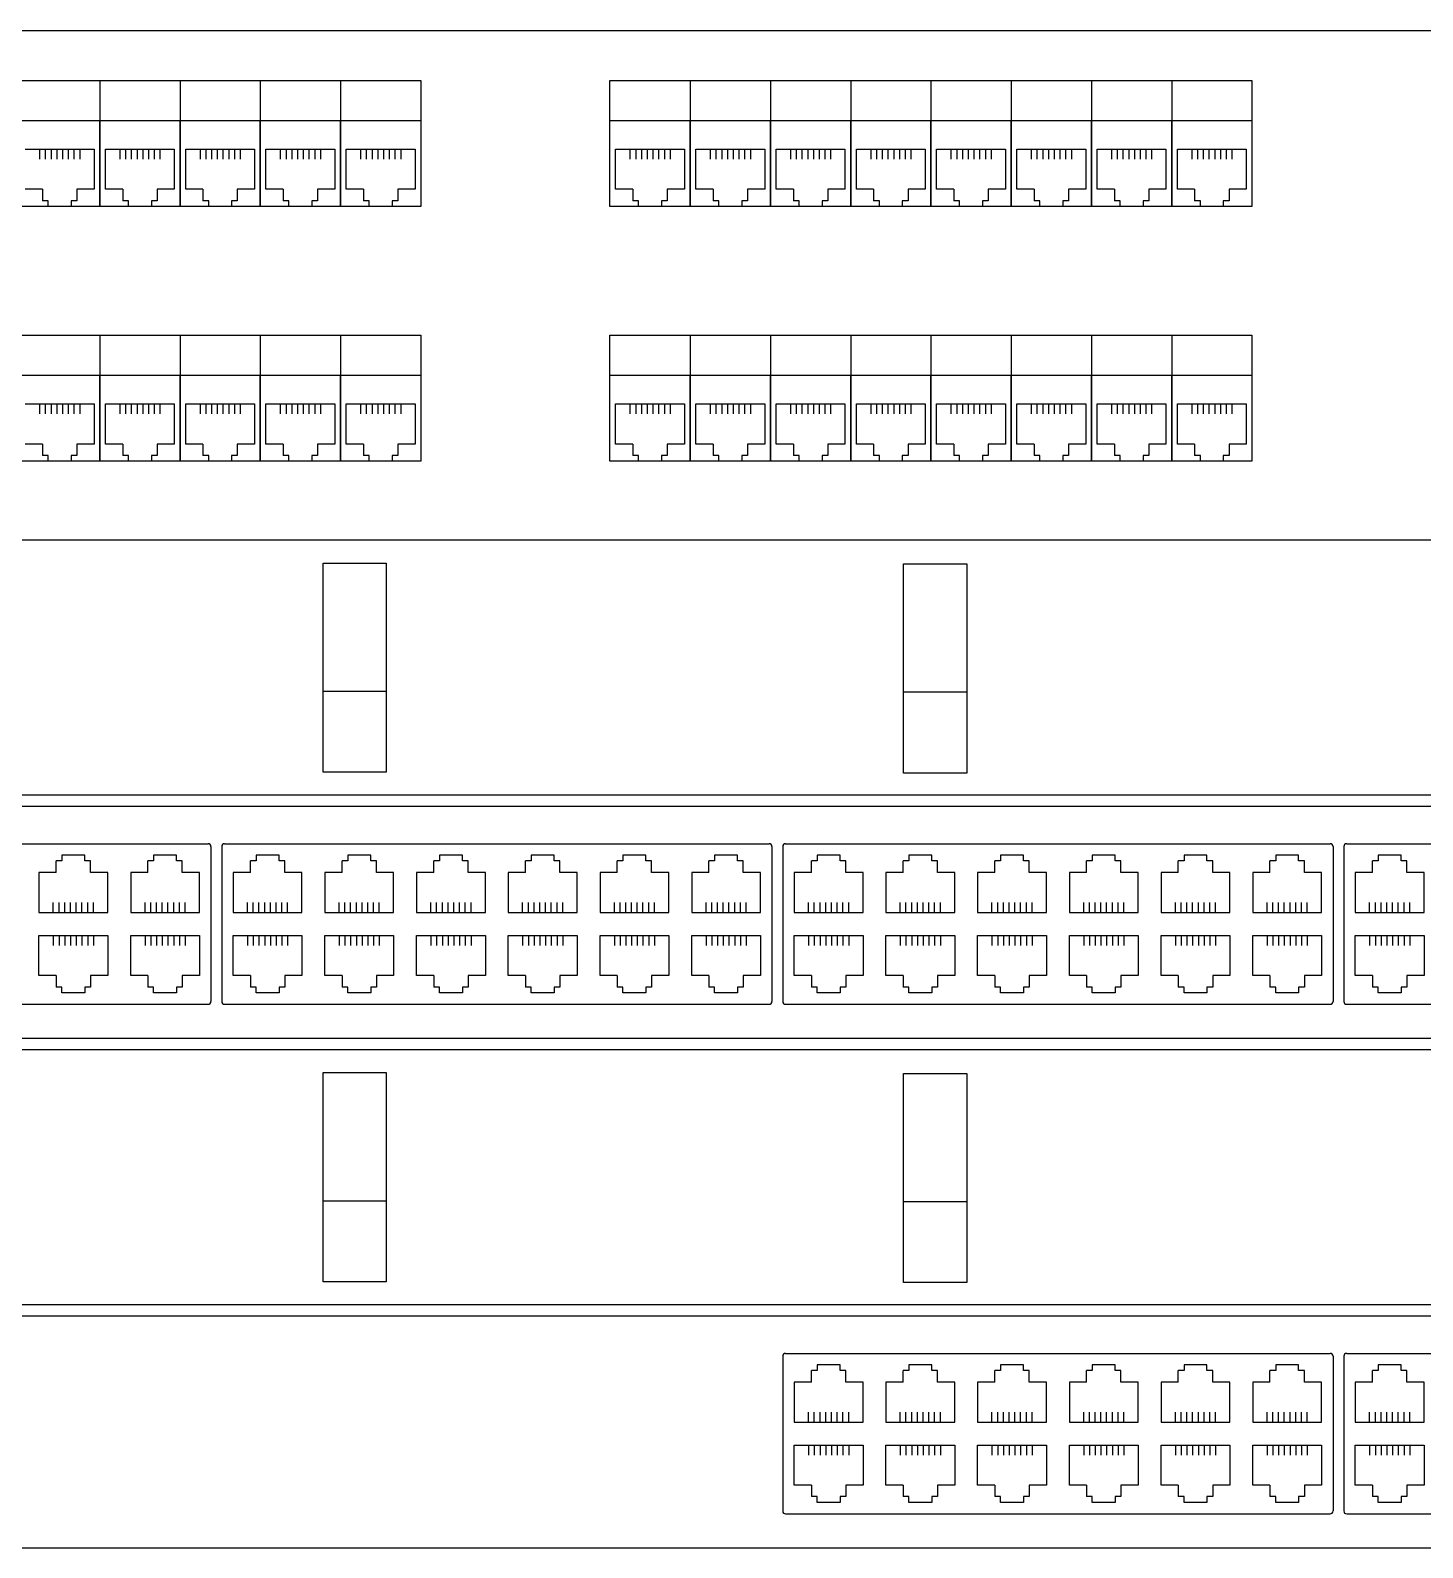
# Model space of a CAD drawing. Header units: millimetres. Extents: x -25459 to 1045457, y -66278 to 462905.
# Drawn here: x 651610 to 654038, y 42193 to 44840 of the extents above; entities that cross this region are included whole.
import ezdxf
from ezdxf.enums import TextEntityAlignment as Align

# ---------------------------------------------------------------- set-up
doc = ezdxf.new("R2010")
doc.units = ezdxf.units.MM
doc.styles.add('ISOCPEUR', font='isocpeui.ttf', dxfattribs={"height": 250})

# ---------------------------------------------------------------- blocks, each defined once
blk = doc.blocks.new('*U94')
at = {"color": 0, "linetype": 'ByBlock', "lineweight": -2}
for p, q in [((174.5, 22.22), (625.5, 22.22)), ((241, 13.5), (255, 13.5)), ((255, 13.5), (255, 6.5)), ((255, 13.5), (269, 13.5)), ((269, 13.5), (269, 6.5)), ((269, 13.5), (283, 13.5)), ((283, 13.5), (283, 6.5)), ((283, 13.5), (297, 13.5)), ((297, 13.5), (297, 6.5)), ((297, 13.5), (311, 13.5)), ((311, 13.5), (311, 6.5)), ((344, 13.5), (358, 13.5)), ((344, 6.5), (344, 13.5)), ((358, 13.5), (372, 13.5)), ((358, 13.5), (358, 6.5)), ((372, 13.5), (386, 13.5)), ((372, 13.5), (372, 6.5)), ((386, 13.5), (400, 13.5)), ((386, 13.5), (386, 6.5)), ((400, 13.5), (414, 13.5)), ((400, 13.5), (400, 6.5)), ((414, 13.5), (428, 13.5)), ((414, 13.5), (414, 6.5)), ((428, 13.5), (442, 13.5)), ((428, 13.5), (428, 6.5)), ((442, 13.5), (456, 13.5)), ((442, 13.5), (442, 6.5)), ((456, 13.5), (456, 6.5)), ((241, 6.5), (255, 6.5)), ((255, 6.5), (255, -8.5)), ((255, 6.5), (269, 6.5)), ((255, -8.5), (255, 6.5)), ((269, 6.5), (269, -8.5)), ((269, 6.5), (283, 6.5)), ((269, -8.5), (269, 6.5)), ((283, 6.5), (297, 6.5)), ((283, -8.5), (283, 6.5)), ((283, 6.5), (283, -8.5)), ((297, 6.5), (297, -8.5)), ((297, 6.5), (311, 6.5)), ((297, -8.5), (297, 6.5)), ((311, 6.5), (311, -8.5)), ((344, 6.5), (358, 6.5)), ((344, -8.5), (344, 6.5)), ((358, 6.5), (358, -8.5)), ((358, 6.5), (372, 6.5)), ((358, -8.5), (358, 6.5)), ((372, 6.5), (372, -8.5)), ((372, 6.5), (386, 6.5)), ((372, -8.5), (372, 6.5)), ((386, 6.5), (386, -8.5)), ((386, 6.5), (400, 6.5)), ((386, -8.5), (386, 6.5)), ((400, 6.5), (414, 6.5)), ((400, -8.5), (400, 6.5)), ((400, 6.5), (400, -8.5)), ((414, 6.5), (428, 6.5)), ((414, -8.5), (414, 6.5)), ((414, 6.5), (414, -8.5)), ((428, 6.5), (428, -8.5)), ((428, 6.5), (442, 6.5)), ((428, -8.5), (428, 6.5)), ((442, 6.5), (456, 6.5)), ((442, -8.5), (442, 6.5)), ((442, 6.5), (442, -8.5)), ((456, 6.5), (456, -8.5)), ((242, 1.5), (254, 1.5)), ((244.5, 1.5), (244.5, -0.25)), ((245.5, 1.5), (245.5, -0.25)), ((246.5, 1.5), (246.5, -0.25)), ((247.5, 1.5), (247.5, -0.25)), ((248.5, 1.5), (248.5, -0.25)), ((249.5, 1.5), (249.5, -0.25)), ((250.5, 1.5), (250.5, -0.25)), ((251.5, 1.5), (251.5, -0.25)), ((254, 1.5), (254, -5.5)), ((256, -2), (256, 1.5)), ((256, -5.5), (256, 1.5)), ((256, 1.5), (268, 1.5)), ((258.5, 1.5), (258.5, -0.25)), ((259.5, 1.5), (259.5, -0.25)), ((260.5, 1.5), (260.5, -0.25)), ((261.5, 1.5), (261.5, -0.25)), ((262.5, 1.5), (262.5, -0.25)), ((263.5, 1.5), (263.5, -0.25)), ((264.5, 1.5), (264.5, -0.25)), ((265.5, 1.5), (265.5, -0.25)), ((268, 1.5), (268, -5.5)), ((270, -2), (270, 1.5)), ((270, -5.5), (270, 1.5)), ((270, 1.5), (282, 1.5)), ((272.5, 1.5), (272.5, -0.25)), ((273.5, 1.5), (273.5, -0.25)), ((274.5, 1.5), (274.5, -0.25)), ((275.5, 1.5), (275.5, -0.25)), ((276.5, 1.5), (276.5, -0.25)), ((277.5, 1.5), (277.5, -0.25)), ((278.5, 1.5), (278.5, -0.25)), ((279.5, 1.5), (279.5, -0.25)), ((282, 1.5), (282, -5.5)), ((284, -2), (284, 1.5)), ((284, -5.5), (284, 1.5)), ((284, 1.5), (296, 1.5)), ((286.5, 1.5), (286.5, -0.25)), ((287.5, 1.5), (287.5, -0.25)), ((288.5, 1.5), (288.5, -0.25)), ((289.5, 1.5), (289.5, -0.25)), ((290.5, 1.5), (290.5, -0.25)), ((291.5, 1.5), (291.5, -0.25)), ((292.5, 1.5), (292.5, -0.25)), ((293.5, 1.5), (293.5, -0.25)), ((296, 1.5), (296, -5.5)), ((298, -2), (298, 1.5)), ((298, -5.5), (298, 1.5)), ((298, 1.5), (310, 1.5)), ((300.5, 1.5), (300.5, -0.25)), ((301.5, 1.5), (301.5, -0.25)), ((302.5, 1.5), (302.5, -0.25)), ((303.5, 1.5), (303.5, -0.25)), ((304.5, 1.5), (304.5, -0.25)), ((305.5, 1.5), (305.5, -0.25)), ((306.5, 1.5), (306.5, -0.25)), ((307.5, 1.5), (307.5, -0.25)), ((310, 1.5), (310, -5.5)), ((345, -2), (345, 1.5)), ((345, -5.5), (345, 1.5)), ((345, 1.5), (357, 1.5)), ((347.5, 1.5), (347.5, -0.25)), ((348.5, 1.5), (348.5, -0.25)), ((349.5, 1.5), (349.5, -0.25)), ((350.5, 1.5), (350.5, -0.25)), ((351.5, 1.5), (351.5, -0.25)), ((352.5, 1.5), (352.5, -0.25)), ((353.5, 1.5), (353.5, -0.25)), ((354.5, 1.5), (354.5, -0.25)), ((357, 1.5), (357, -5.5)), ((359, -2), (359, 1.5)), ((359, -5.5), (359, 1.5)), ((359, 1.5), (371, 1.5)), ((361.5, 1.5), (361.5, -0.25)), ((362.5, 1.5), (362.5, -0.25)), ((363.5, 1.5), (363.5, -0.25)), ((364.5, 1.5), (364.5, -0.25)), ((365.5, 1.5), (365.5, -0.25)), ((366.5, 1.5), (366.5, -0.25)), ((367.5, 1.5), (367.5, -0.25)), ((368.5, 1.5), (368.5, -0.25)), ((371, 1.5), (371, -5.5)), ((373, -2), (373, 1.5)), ((373, -5.5), (373, 1.5)), ((373, 1.5), (385, 1.5)), ((375.5, 1.5), (375.5, -0.25)), ((376.5, 1.5), (376.5, -0.25)), ((377.5, 1.5), (377.5, -0.25)), ((378.5, 1.5), (378.5, -0.25)), ((379.5, 1.5), (379.5, -0.25)), ((380.5, 1.5), (380.5, -0.25)), ((381.5, 1.5), (381.5, -0.25)), ((382.5, 1.5), (382.5, -0.25)), ((385, 1.5), (385, -5.5)), ((387, -2), (387, 1.5)), ((387, -5.5), (387, 1.5)), ((387, 1.5), (399, 1.5)), ((389.5, 1.5), (389.5, -0.25)), ((390.5, 1.5), (390.5, -0.25)), ((391.5, 1.5), (391.5, -0.25)), ((392.5, 1.5), (392.5, -0.25)), ((393.5, 1.5), (393.5, -0.25)), ((394.5, 1.5), (394.5, -0.25)), ((395.5, 1.5), (395.5, -0.25)), ((396.5, 1.5), (396.5, -0.25)), ((399, 1.5), (399, -5.5)), ((401, -2), (401, 1.5)), ((401, -5.5), (401, 1.5)), ((401, 1.5), (413, 1.5)), ((403.5, 1.5), (403.5, -0.25)), ((404.5, 1.5), (404.5, -0.25)), ((405.5, 1.5), (405.5, -0.25)), ((406.5, 1.5), (406.5, -0.25)), ((407.5, 1.5), (407.5, -0.25)), ((408.5, 1.5), (408.5, -0.25)), ((409.5, 1.5), (409.5, -0.25)), ((410.5, 1.5), (410.5, -0.25)), ((413, 1.5), (413, -5.5)), ((415, -2), (415, 1.5)), ((415, -5.5), (415, 1.5)), ((415, 1.5), (427, 1.5)), ((417.5, 1.5), (417.5, -0.25)), ((418.5, 1.5), (418.5, -0.25)), ((419.5, 1.5), (419.5, -0.25)), ((420.5, 1.5), (420.5, -0.25)), ((421.5, 1.5), (421.5, -0.25)), ((422.5, 1.5), (422.5, -0.25)), ((423.5, 1.5), (423.5, -0.25)), ((424.5, 1.5), (424.5, -0.25)), ((427, 1.5), (427, -5.5)), ((429, -2), (429, 1.5)), ((429, -5.5), (429, 1.5)), ((429, 1.5), (441, 1.5)), ((431.5, 1.5), (431.5, -0.25)), ((432.5, 1.5), (432.5, -0.25)), ((433.5, 1.5), (433.5, -0.25)), ((434.5, 1.5), (434.5, -0.25)), ((435.5, 1.5), (435.5, -0.25)), ((436.5, 1.5), (436.5, -0.25)), ((437.5, 1.5), (437.5, -0.25)), ((438.5, 1.5), (438.5, -0.25)), ((441, 1.5), (441, -5.5)), ((443, -2), (443, 1.5)), ((443, -5.5), (443, 1.5)), ((443, 1.5), (455, 1.5)), ((445.5, 1.5), (445.5, -0.25)), ((446.5, 1.5), (446.5, -0.25)), ((447.5, 1.5), (447.5, -0.25)), ((448.5, 1.5), (448.5, -0.25)), ((449.5, 1.5), (449.5, -0.25)), ((450.5, 1.5), (450.5, -0.25)), ((451.5, 1.5), (451.5, -0.25)), ((452.5, 1.5), (452.5, -0.25)), ((455, 1.5), (455, -5.5)), ((245, -5.5), (242, -5.5)), ((245, -5.5), (245, -7.5)), ((246, -7.5), (245, -7.5)), ((246, -8.5), (246, -7.5)), ((250, -7.5), (250, -8.5)), ((251, -7.5), (250, -7.5)), ((251, -5.5), (251, -7.5)), ((254, -5.5), (251, -5.5)), ((259, -5.5), (256, -5.5)), ((259, -5.5), (259, -7.5)), ((260, -7.5), (259, -7.5)), ((260, -8.5), (260, -7.5)), ((264, -7.5), (264, -8.5)), ((265, -7.5), (264, -7.5)), ((265, -5.5), (265, -7.5)), ((268, -5.5), (265, -5.5)), ((273, -5.5), (270, -5.5)), ((273, -5.5), (273, -7.5)), ((274, -7.5), (273, -7.5)), ((274, -8.5), (274, -7.5)), ((278, -7.5), (278, -8.5)), ((279, -7.5), (278, -7.5)), ((279, -5.5), (279, -7.5)), ((282, -5.5), (279, -5.5)), ((287, -5.5), (284, -5.5)), ((287, -5.5), (287, -7.5)), ((288, -7.5), (287, -7.5)), ((288, -8.5), (288, -7.5)), ((292, -7.5), (292, -8.5)), ((293, -7.5), (292, -7.5)), ((293, -5.5), (293, -7.5)), ((296, -5.5), (293, -5.5)), ((301, -5.5), (298, -5.5)), ((301, -5.5), (301, -7.5)), ((302, -7.5), (301, -7.5)), ((302, -8.5), (302, -7.5)), ((306, -7.5), (306, -8.5)), ((307, -7.5), (306, -7.5)), ((307, -5.5), (307, -7.5)), ((310, -5.5), (307, -5.5)), ((348, -5.5), (345, -5.5)), ((348, -5.5), (348, -7.5)), ((349, -7.5), (348, -7.5)), ((349, -8.5), (349, -7.5)), ((353, -7.5), (353, -8.5)), ((354, -7.5), (353, -7.5)), ((354, -5.5), (354, -7.5)), ((357, -5.5), (354, -5.5)), ((362, -5.5), (359, -5.5)), ((362, -5.5), (362, -7.5)), ((363, -7.5), (362, -7.5)), ((363, -8.5), (363, -7.5)), ((367, -7.5), (367, -8.5)), ((368, -7.5), (367, -7.5)), ((368, -5.5), (368, -7.5)), ((371, -5.5), (368, -5.5)), ((376, -5.5), (373, -5.5)), ((376, -5.5), (376, -7.5)), ((377, -7.5), (376, -7.5)), ((377, -8.5), (377, -7.5)), ((381, -7.5), (381, -8.5)), ((382, -7.5), (381, -7.5)), ((382, -5.5), (382, -7.5)), ((385, -5.5), (382, -5.5)), ((390, -5.5), (387, -5.5)), ((390, -5.5), (390, -7.5)), ((391, -7.5), (390, -7.5)), ((391, -8.5), (391, -7.5)), ((395, -7.5), (395, -8.5)), ((396, -7.5), (395, -7.5)), ((396, -5.5), (396, -7.5)), ((399, -5.5), (396, -5.5)), ((404, -5.5), (401, -5.5)), ((404, -5.5), (404, -7.5)), ((405, -7.5), (404, -7.5)), ((405, -8.5), (405, -7.5)), ((409, -7.5), (409, -8.5)), ((410, -7.5), (409, -7.5)), ((410, -5.5), (410, -7.5)), ((413, -5.5), (410, -5.5)), ((418, -5.5), (415, -5.5)), ((418, -5.5), (418, -7.5)), ((419, -7.5), (418, -7.5)), ((419, -8.5), (419, -7.5)), ((423, -7.5), (423, -8.5)), ((424, -7.5), (423, -7.5)), ((424, -5.5), (424, -7.5)), ((427, -5.5), (424, -5.5)), ((432, -5.5), (429, -5.5)), ((432, -5.5), (432, -7.5)), ((433, -7.5), (432, -7.5)), ((433, -8.5), (433, -7.5)), ((437, -7.5), (437, -8.5)), ((438, -7.5), (437, -7.5)), ((438, -5.5), (438, -7.5)), ((441, -5.5), (438, -5.5)), ((446, -5.5), (443, -5.5)), ((446, -5.5), (446, -7.5)), ((447, -7.5), (446, -7.5)), ((447, -8.5), (447, -7.5)), ((451, -7.5), (451, -8.5)), ((452, -7.5), (451, -7.5)), ((452, -5.5), (452, -7.5)), ((455, -5.5), (452, -5.5)), ((255, -8.5), (241, -8.5)), ((250, -8.5), (246, -8.5)), ((269, -8.5), (255, -8.5)), ((264, -8.5), (260, -8.5)), ((283, -8.5), (269, -8.5)), ((278, -8.5), (274, -8.5)), ((297, -8.5), (283, -8.5)), ((292, -8.5), (288, -8.5)), ((311, -8.5), (297, -8.5)), ((306, -8.5), (302, -8.5)), ((358, -8.5), (344, -8.5)), ((353, -8.5), (349, -8.5)), ((372, -8.5), (358, -8.5)), ((367, -8.5), (363, -8.5)), ((386, -8.5), (372, -8.5)), ((381, -8.5), (377, -8.5)), ((400, -8.5), (386, -8.5)), ((395, -8.5), (391, -8.5)), ((414, -8.5), (400, -8.5)), ((409, -8.5), (405, -8.5)), ((428, -8.5), (414, -8.5)), ((423, -8.5), (419, -8.5)), ((442, -8.5), (428, -8.5)), ((437, -8.5), (433, -8.5)), ((456, -8.5), (442, -8.5)), ((451, -8.5), (447, -8.5)), ((241, -30.95), (255, -30.95)), ((255, -30.95), (269, -30.95)), ((255, -30.95), (255, -37.95)), ((269, -30.95), (283, -30.95)), ((269, -30.95), (269, -37.95)), ((283, -30.95), (297, -30.95)), ((283, -30.95), (283, -37.95)), ((297, -30.95), (311, -30.95)), ((297, -30.95), (297, -37.95)), ((311, -30.95), (311, -37.95)), ((344, -37.95), (344, -30.95)), ((344, -30.95), (358, -30.95)), ((358, -30.95), (358, -37.95)), ((358, -30.95), (372, -30.95)), ((372, -30.95), (372, -37.95)), ((372, -30.95), (386, -30.95)), ((386, -30.95), (386, -37.95)), ((386, -30.95), (400, -30.95)), ((400, -30.95), (400, -37.95)), ((400, -30.95), (414, -30.95)), ((414, -30.95), (414, -37.95)), ((414, -30.95), (428, -30.95)), ((428, -30.95), (428, -37.95)), ((428, -30.95), (442, -30.95)), ((442, -30.95), (442, -37.95)), ((442, -30.95), (456, -30.95)), ((456, -30.95), (456, -37.95)), ((241, -37.95), (255, -37.95)), ((255, -52.95), (255, -37.95)), ((255, -37.95), (269, -37.95)), ((255, -37.95), (255, -52.95)), ((269, -52.95), (269, -37.95)), ((269, -37.95), (283, -37.95)), ((269, -37.95), (269, -52.95)), ((283, -37.95), (283, -52.95)), ((283, -52.95), (283, -37.95)), ((283, -37.95), (297, -37.95)), ((297, -52.95), (297, -37.95)), ((297, -37.95), (311, -37.95)), ((297, -37.95), (297, -52.95)), ((311, -37.95), (311, -52.95)), ((344, -52.95), (344, -37.95)), ((344, -37.95), (358, -37.95)), ((358, -52.95), (358, -37.95)), ((358, -37.95), (372, -37.95)), ((358, -37.95), (358, -52.95)), ((372, -52.95), (372, -37.95)), ((372, -37.95), (386, -37.95)), ((372, -37.95), (372, -52.95)), ((386, -52.95), (386, -37.95)), ((386, -37.95), (400, -37.95)), ((386, -37.95), (386, -52.95)), ((400, -37.95), (400, -52.95)), ((400, -52.95), (400, -37.95)), ((400, -37.95), (414, -37.95)), ((414, -37.95), (414, -52.95)), ((414, -52.95), (414, -37.95)), ((414, -37.95), (428, -37.95)), ((428, -52.95), (428, -37.95)), ((428, -37.95), (442, -37.95)), ((428, -37.95), (428, -52.95)), ((442, -37.95), (442, -52.95)), ((442, -52.95), (442, -37.95)), ((442, -37.95), (456, -37.95)), ((456, -37.95), (456, -52.95)), ((242, -42.95), (254, -42.95)), ((244.5, -42.95), (244.5, -44.7)), ((245.5, -42.95), (245.5, -44.7)), ((246.5, -42.95), (246.5, -44.7)), ((247.5, -42.95), (247.5, -44.7)), ((248.5, -42.95), (248.5, -44.7)), ((249.5, -42.95), (249.5, -44.7)), ((250.5, -42.95), (250.5, -44.7)), ((251.5, -42.95), (251.5, -44.7)), ((254, -42.95), (254, -49.95)), ((256, -42.95), (268, -42.95)), ((256, -49.95), (256, -42.95)), ((256, -46.45), (256, -42.95)), ((258.5, -42.95), (258.5, -44.7)), ((259.5, -42.95), (259.5, -44.7)), ((260.5, -42.95), (260.5, -44.7)), ((261.5, -42.95), (261.5, -44.7)), ((262.5, -42.95), (262.5, -44.7)), ((263.5, -42.95), (263.5, -44.7)), ((264.5, -42.95), (264.5, -44.7)), ((265.5, -42.95), (265.5, -44.7)), ((268, -42.95), (268, -49.95)), ((270, -42.95), (282, -42.95)), ((270, -49.95), (270, -42.95)), ((270, -46.45), (270, -42.95)), ((272.5, -42.95), (272.5, -44.7)), ((273.5, -42.95), (273.5, -44.7)), ((274.5, -42.95), (274.5, -44.7)), ((275.5, -42.95), (275.5, -44.7)), ((276.5, -42.95), (276.5, -44.7)), ((277.5, -42.95), (277.5, -44.7)), ((278.5, -42.95), (278.5, -44.7)), ((279.5, -42.95), (279.5, -44.7)), ((282, -42.95), (282, -49.95)), ((284, -42.95), (296, -42.95)), ((284, -49.95), (284, -42.95)), ((284, -46.45), (284, -42.95)), ((286.5, -42.95), (286.5, -44.7)), ((287.5, -42.95), (287.5, -44.7)), ((288.5, -42.95), (288.5, -44.7)), ((289.5, -42.95), (289.5, -44.7)), ((290.5, -42.95), (290.5, -44.7)), ((291.5, -42.95), (291.5, -44.7)), ((292.5, -42.95), (292.5, -44.7)), ((293.5, -42.95), (293.5, -44.7)), ((296, -42.95), (296, -49.95)), ((298, -42.95), (310, -42.95)), ((298, -49.95), (298, -42.95)), ((298, -46.45), (298, -42.95)), ((300.5, -42.95), (300.5, -44.7)), ((301.5, -42.95), (301.5, -44.7)), ((302.5, -42.95), (302.5, -44.7)), ((303.5, -42.95), (303.5, -44.7)), ((304.5, -42.95), (304.5, -44.7)), ((305.5, -42.95), (305.5, -44.7)), ((306.5, -42.95), (306.5, -44.7)), ((307.5, -42.95), (307.5, -44.7)), ((310, -42.95), (310, -49.95)), ((345, -42.95), (357, -42.95)), ((345, -49.95), (345, -42.95)), ((345, -46.45), (345, -42.95)), ((347.5, -42.95), (347.5, -44.7)), ((348.5, -42.95), (348.5, -44.7)), ((349.5, -42.95), (349.5, -44.7)), ((350.5, -42.95), (350.5, -44.7)), ((351.5, -42.95), (351.5, -44.7)), ((352.5, -42.95), (352.5, -44.7)), ((353.5, -42.95), (353.5, -44.7)), ((354.5, -42.95), (354.5, -44.7)), ((357, -42.95), (357, -49.95)), ((359, -42.95), (371, -42.95)), ((359, -49.95), (359, -42.95)), ((359, -46.45), (359, -42.95)), ((361.5, -42.95), (361.5, -44.7)), ((362.5, -42.95), (362.5, -44.7)), ((363.5, -42.95), (363.5, -44.7)), ((364.5, -42.95), (364.5, -44.7)), ((365.5, -42.95), (365.5, -44.7)), ((366.5, -42.95), (366.5, -44.7)), ((367.5, -42.95), (367.5, -44.7)), ((368.5, -42.95), (368.5, -44.7)), ((371, -42.95), (371, -49.95)), ((373, -42.95), (385, -42.95)), ((373, -49.95), (373, -42.95)), ((373, -46.45), (373, -42.95)), ((375.5, -42.95), (375.5, -44.7)), ((376.5, -42.95), (376.5, -44.7)), ((377.5, -42.95), (377.5, -44.7)), ((378.5, -42.95), (378.5, -44.7)), ((379.5, -42.95), (379.5, -44.7)), ((380.5, -42.95), (380.5, -44.7)), ((381.5, -42.95), (381.5, -44.7)), ((382.5, -42.95), (382.5, -44.7)), ((385, -42.95), (385, -49.95)), ((387, -42.95), (399, -42.95)), ((387, -49.95), (387, -42.95)), ((387, -46.45), (387, -42.95)), ((389.5, -42.95), (389.5, -44.7)), ((390.5, -42.95), (390.5, -44.7)), ((391.5, -42.95), (391.5, -44.7)), ((392.5, -42.95), (392.5, -44.7)), ((393.5, -42.95), (393.5, -44.7)), ((394.5, -42.95), (394.5, -44.7)), ((395.5, -42.95), (395.5, -44.7)), ((396.5, -42.95), (396.5, -44.7)), ((399, -42.95), (399, -49.95)), ((401, -42.95), (413, -42.95)), ((401, -49.95), (401, -42.95)), ((401, -46.45), (401, -42.95)), ((403.5, -42.95), (403.5, -44.7)), ((404.5, -42.95), (404.5, -44.7)), ((405.5, -42.95), (405.5, -44.7)), ((406.5, -42.95), (406.5, -44.7)), ((407.5, -42.95), (407.5, -44.7)), ((408.5, -42.95), (408.5, -44.7)), ((409.5, -42.95), (409.5, -44.7)), ((410.5, -42.95), (410.5, -44.7)), ((413, -42.95), (413, -49.95)), ((415, -42.95), (427, -42.95)), ((415, -49.95), (415, -42.95)), ((415, -46.45), (415, -42.95)), ((417.5, -42.95), (417.5, -44.7)), ((418.5, -42.95), (418.5, -44.7)), ((419.5, -42.95), (419.5, -44.7)), ((420.5, -42.95), (420.5, -44.7)), ((421.5, -42.95), (421.5, -44.7)), ((422.5, -42.95), (422.5, -44.7)), ((423.5, -42.95), (423.5, -44.7)), ((424.5, -42.95), (424.5, -44.7)), ((427, -42.95), (427, -49.95)), ((429, -42.95), (441, -42.95)), ((429, -49.95), (429, -42.95)), ((429, -46.45), (429, -42.95)), ((431.5, -42.95), (431.5, -44.7)), ((432.5, -42.95), (432.5, -44.7)), ((433.5, -42.95), (433.5, -44.7)), ((434.5, -42.95), (434.5, -44.7)), ((435.5, -42.95), (435.5, -44.7)), ((436.5, -42.95), (436.5, -44.7)), ((437.5, -42.95), (437.5, -44.7)), ((438.5, -42.95), (438.5, -44.7)), ((441, -42.95), (441, -49.95)), ((443, -42.95), (455, -42.95)), ((443, -49.95), (443, -42.95)), ((443, -46.45), (443, -42.95)), ((445.5, -42.95), (445.5, -44.7)), ((446.5, -42.95), (446.5, -44.7)), ((447.5, -42.95), (447.5, -44.7)), ((448.5, -42.95), (448.5, -44.7)), ((449.5, -42.95), (449.5, -44.7)), ((450.5, -42.95), (450.5, -44.7)), ((451.5, -42.95), (451.5, -44.7)), ((452.5, -42.95), (452.5, -44.7)), ((455, -42.95), (455, -49.95)), ((245, -49.95), (242, -49.95)), ((245, -49.95), (245, -51.95)), ((254, -49.95), (251, -49.95)), ((251, -49.95), (251, -51.95)), ((259, -49.95), (256, -49.95)), ((259, -49.95), (259, -51.95)), ((268, -49.95), (265, -49.95)), ((265, -49.95), (265, -51.95)), ((273, -49.95), (270, -49.95)), ((273, -49.95), (273, -51.95)), ((282, -49.95), (279, -49.95)), ((279, -49.95), (279, -51.95)), ((287, -49.95), (284, -49.95)), ((287, -49.95), (287, -51.95)), ((296, -49.95), (293, -49.95)), ((293, -49.95), (293, -51.95)), ((301, -49.95), (298, -49.95)), ((301, -49.95), (301, -51.95)), ((310, -49.95), (307, -49.95)), ((307, -49.95), (307, -51.95)), ((348, -49.95), (345, -49.95)), ((348, -49.95), (348, -51.95)), ((357, -49.95), (354, -49.95)), ((354, -49.95), (354, -51.95)), ((362, -49.95), (359, -49.95)), ((362, -49.95), (362, -51.95)), ((371, -49.95), (368, -49.95)), ((368, -49.95), (368, -51.95)), ((376, -49.95), (373, -49.95)), ((376, -49.95), (376, -51.95)), ((385, -49.95), (382, -49.95)), ((382, -49.95), (382, -51.95)), ((390, -49.95), (387, -49.95)), ((390, -49.95), (390, -51.95)), ((399, -49.95), (396, -49.95)), ((396, -49.95), (396, -51.95)), ((404, -49.95), (401, -49.95)), ((404, -49.95), (404, -51.95)), ((413, -49.95), (410, -49.95)), ((410, -49.95), (410, -51.95)), ((418, -49.95), (415, -49.95)), ((418, -49.95), (418, -51.95)), ((427, -49.95), (424, -49.95)), ((424, -49.95), (424, -51.95)), ((432, -49.95), (429, -49.95)), ((432, -49.95), (432, -51.95)), ((441, -49.95), (438, -49.95)), ((438, -49.95), (438, -51.95)), ((446, -49.95), (443, -49.95)), ((446, -49.95), (446, -51.95)), ((455, -49.95), (452, -49.95)), ((452, -49.95), (452, -51.95)), ((246, -51.95), (245, -51.95)), ((246, -52.95), (246, -51.95)), ((251, -51.95), (250, -51.95)), ((250, -51.95), (250, -52.95)), ((260, -51.95), (259, -51.95)), ((260, -52.95), (260, -51.95)), ((265, -51.95), (264, -51.95)), ((264, -51.95), (264, -52.95)), ((274, -51.95), (273, -51.95)), ((274, -52.95), (274, -51.95)), ((279, -51.95), (278, -51.95)), ((278, -51.95), (278, -52.95)), ((288, -51.95), (287, -51.95)), ((288, -52.95), (288, -51.95)), ((293, -51.95), (292, -51.95)), ((292, -51.95), (292, -52.95)), ((302, -51.95), (301, -51.95)), ((302, -52.95), (302, -51.95)), ((307, -51.95), (306, -51.95)), ((306, -51.95), (306, -52.95)), ((349, -51.95), (348, -51.95)), ((349, -52.95), (349, -51.95)), ((354, -51.95), (353, -51.95)), ((353, -51.95), (353, -52.95)), ((363, -51.95), (362, -51.95)), ((363, -52.95), (363, -51.95)), ((368, -51.95), (367, -51.95)), ((367, -51.95), (367, -52.95)), ((377, -51.95), (376, -51.95)), ((377, -52.95), (377, -51.95)), ((382, -51.95), (381, -51.95)), ((381, -51.95), (381, -52.95)), ((391, -51.95), (390, -51.95)), ((391, -52.95), (391, -51.95)), ((396, -51.95), (395, -51.95)), ((395, -51.95), (395, -52.95)), ((405, -51.95), (404, -51.95)), ((405, -52.95), (405, -51.95)), ((410, -51.95), (409, -51.95)), ((409, -51.95), (409, -52.95)), ((419, -51.95), (418, -51.95)), ((419, -52.95), (419, -51.95)), ((424, -51.95), (423, -51.95)), ((423, -51.95), (423, -52.95)), ((433, -51.95), (432, -51.95)), ((433, -52.95), (433, -51.95)), ((438, -51.95), (437, -51.95)), ((437, -51.95), (437, -52.95)), ((447, -51.95), (446, -51.95)), ((447, -52.95), (447, -51.95)), ((452, -51.95), (451, -51.95)), ((451, -51.95), (451, -52.95)), ((255, -52.95), (241, -52.95)), ((250, -52.95), (246, -52.95)), ((269, -52.95), (255, -52.95)), ((264, -52.95), (260, -52.95)), ((283, -52.95), (269, -52.95)), ((278, -52.95), (274, -52.95)), ((297, -52.95), (283, -52.95)), ((292, -52.95), (288, -52.95)), ((311, -52.95), (297, -52.95)), ((306, -52.95), (302, -52.95)), ((358, -52.95), (344, -52.95)), ((353, -52.95), (349, -52.95)), ((372, -52.95), (358, -52.95)), ((367, -52.95), (363, -52.95)), ((386, -52.95), (372, -52.95)), ((381, -52.95), (377, -52.95)), ((400, -52.95), (386, -52.95)), ((395, -52.95), (391, -52.95)), ((414, -52.95), (400, -52.95)), ((409, -52.95), (405, -52.95)), ((428, -52.95), (414, -52.95)), ((423, -52.95), (419, -52.95)), ((442, -52.95), (428, -52.95)), ((437, -52.95), (433, -52.95)), ((456, -52.95), (442, -52.95)), ((451, -52.95), (447, -52.95)), ((174.5, -66.68), (625.5, -66.68))]:
    blk.add_line(p, q, dxfattribs=at)
at = {"color": 0, "lineweight": -2, "style": 'ISOCPEUR', "oblique": 15, "flags": 8}
blk.add_attdef('НАИМЕНОВАНИЕ', text='', height=25, dxfattribs=at).set_placement((836.83, -11.54), align=Align.MIDDLE_LEFT)
blk = doc.blocks.new('*U69')
at = {"color": 0, "linetype": 'ByBlock', "lineweight": -2}
for p, q in [((174.5, 22.22), (625.5, 22.22)), ((293.19, 18.19), (304.22, 18.19)), ((293.19, -18.31), (293.19, 18.19)), ((304.22, 18.19), (304.22, -18.31)), ((394.48, 18.06), (405.52, 18.06)), ((394.48, -18.44), (394.48, 18.06)), ((405.52, 18.06), (405.52, -18.44)), ((293.19, -4.15), (304.22, -4.15)), ((394.48, -4.28), (405.52, -4.28)), ((304.22, -18.31), (293.19, -18.31)), ((405.52, -18.44), (394.48, -18.44)), ((174.5, -22.23), (625.5, -22.23))]:
    blk.add_line(p, q, dxfattribs=at)
at = {"color": 0, "lineweight": -2, "style": 'ISOCPEUR', "oblique": 15, "flags": 8}
blk.add_attdef('НАИМЕНОВАНИЕ', text='', height=25, dxfattribs=at).set_placement((750, 10.43), align=Align.MIDDLE_LEFT)
blk = doc.blocks.new("19'' коннектор 8P8C")
at = {"color": 0, "linetype": 'ByBlock', "lineweight": -2}
for p, q in [((-6, 6.5), (-6, 10)), ((-6, 3), (-6, 10)), ((-6, 10), (6, 10)), ((-3.5, 10), (-3.5, 8.25)), ((-2.5, 10), (-2.5, 8.25)), ((-1.5, 10), (-1.5, 8.25)), ((-0.5, 10), (-0.5, 8.25)), ((0.5, 10), (0.5, 8.25)), ((1.5, 10), (1.5, 8.25)), ((2.5, 10), (2.5, 8.25)), ((3.5, 10), (3.5, 8.25)), ((6, 10), (6, 3)), ((-3, 3), (-6, 3)), ((-3, 3), (-3, 1)), ((3, 3), (3, 1)), ((6, 3), (3, 3)), ((-2, 1), (-3, 1)), ((-2, 0), (-2, 1)), ((2, 0), (-2, 0)), ((2, 1), (2, 0)), ((3, 1), (2, 1))]:
    blk.add_line(p, q, dxfattribs=at)
blk = doc.blocks.new('*U74')
at = {"color": 0, "linetype": 'ByBlock', "lineweight": -2}
for p, q in [((174.5, 22.22), (625.5, 22.22)), ((178.5, 20.22), (558.19, 20.22)), ((178.9, 13.67), (273.9, 13.67)), ((276.77, 13.67), (371.77, 13.67)), ((374.65, 13.67), (469.65, 13.67)), ((472.53, 13.67), (567.53, 13.67)), ((274.4, 13.17), (274.4, -13.83)), ((276.27, 13.17), (276.27, -13.83)), ((372.27, 13.17), (372.27, -13.83)), ((374.15, 13.17), (374.15, -13.83)), ((470.15, 13.17), (470.15, -13.83)), ((472.03, 13.17), (472.03, -13.83)), ((178.9, -14.33), (273.9, -14.33)), ((276.77, -14.33), (371.77, -14.33)), ((374.65, -14.33), (469.65, -14.33)), ((472.53, -14.33), (567.53, -14.33)), ((178.5, -20.23), (621.5, -20.23)), ((174.5, -22.23), (625.5, -22.23))]:
    blk.add_line(p, q, dxfattribs=at)
for centre, start, end in [((273.9, 13.17), 0, 90), ((276.77, 13.17), 90, 180), ((371.77, 13.17), 0, 90), ((374.65, 13.17), 90, 180), ((469.65, 13.17), 0, 90), ((472.53, 13.17), 90, 180), ((273.9, -13.83), 270, 0), ((276.77, -13.83), 180, 270), ((371.77, -13.83), 270, 0), ((374.65, -13.83), 180, 270), ((469.65, -13.83), 270, 0), ((472.53, -13.83), 180, 270)]:
    blk.add_arc(centre, 0.5, start, end, dxfattribs=at)
at = {"color": 0, "linetype": 'ByBlock', "lineweight": -2, "xscale": -1, "rotation": 180}
for p in [(250.4, 11.67), (266.4, 11.67), (284.27, 11.67), (300.27, 11.67), (316.27, 11.67), (332.27, 11.67), (348.27, 11.67), (364.27, 11.67), (382.15, 11.67), (398.15, 11.67), (414.15, 11.67), (430.15, 11.67), (446.15, 11.67), (462.15, 11.67), (480.03, 11.67)]:
    blk.add_blockref("19'' коннектор 8P8C", p, dxfattribs=at)
at = {"color": 0, "linetype": 'ByBlock', "lineweight": -2}
for p in [(250.4, -12.33), (266.4, -12.33), (284.27, -12.33), (300.27, -12.33), (316.27, -12.33), (332.27, -12.33), (348.27, -12.33), (364.27, -12.33), (382.15, -12.33), (398.15, -12.33), (414.15, -12.33), (430.15, -12.33), (446.15, -12.33), (462.15, -12.33), (480.03, -12.33)]:
    blk.add_blockref("19'' коннектор 8P8C", p, dxfattribs=at)
at = {"color": 0, "lineweight": -2, "style": 'ISOCPEUR', "oblique": 15, "flags": 8}
blk.add_attdef('НАИМЕНОВАНИЕ', text='', height=25, dxfattribs=at).set_placement((750, 13.46), align=Align.MIDDLE_LEFT)
blk = doc.blocks.new('*U73')
at = {"color": 0, "linetype": 'ByBlock', "lineweight": -2}
for p, q in [((174.5, 22.22), (625.5, 22.22)), ((178.5, 20.22), (558.19, 20.22)), ((374.65, 13.67), (469.65, 13.67)), ((472.53, 13.67), (567.53, 13.67)), ((374.15, 13.17), (374.15, -13.83)), ((470.15, 13.17), (470.15, -13.83)), ((472.03, 13.17), (472.03, -13.83)), ((374.65, -14.33), (469.65, -14.33)), ((472.53, -14.33), (567.53, -14.33)), ((178.5, -20.23), (621.5, -20.23))]:
    blk.add_line(p, q, dxfattribs=at)
for centre, start, end in [((374.65, 13.17), 90, 180), ((469.65, 13.17), 0, 90), ((472.53, 13.17), 90, 180), ((374.65, -13.83), 180, 270), ((469.65, -13.83), 270, 0), ((472.53, -13.83), 180, 270)]:
    blk.add_arc(centre, 0.5, start, end, dxfattribs=at)
at = {"color": 0, "linetype": 'ByBlock', "lineweight": -2, "xscale": -1, "rotation": 180}
for p in [(382.15, 11.67), (398.15, 11.67), (414.15, 11.67), (430.15, 11.67), (446.15, 11.67), (462.15, 11.67), (480.03, 11.67)]:
    blk.add_blockref("19'' коннектор 8P8C", p, dxfattribs=at)
at = {"color": 0, "linetype": 'ByBlock', "lineweight": -2}
for p in [(382.15, -12.33), (398.15, -12.33), (414.15, -12.33), (430.15, -12.33), (446.15, -12.33), (462.15, -12.33), (480.03, -12.33)]:
    blk.add_blockref("19'' коннектор 8P8C", p, dxfattribs=at)
at = {"color": 0, "lineweight": -2, "style": 'ISOCPEUR', "oblique": 15, "flags": 8}
blk.add_attdef('НАИМЕНОВАНИЕ', text='', height=25, dxfattribs=at).set_placement((750, 13.46), align=Align.MIDDLE_LEFT)

msp = doc.modelspace()

# ---------------------------------------------------------------- block references
at = {"xscale": 10, "yscale": 10, "zscale": 10}
for name, p in [('*U94', (649180.62, 44617.683)), ('*U69', (649188.248, 43728.683)), ('*U74', (649180.62, 43284.183)), ('*U69', (649188.248, 42839.683)), ('*U73', (649180.62, 42395.183))]:
    msp.add_blockref(name, p, dxfattribs=at)

doc.saveas('drawing.dxf')
